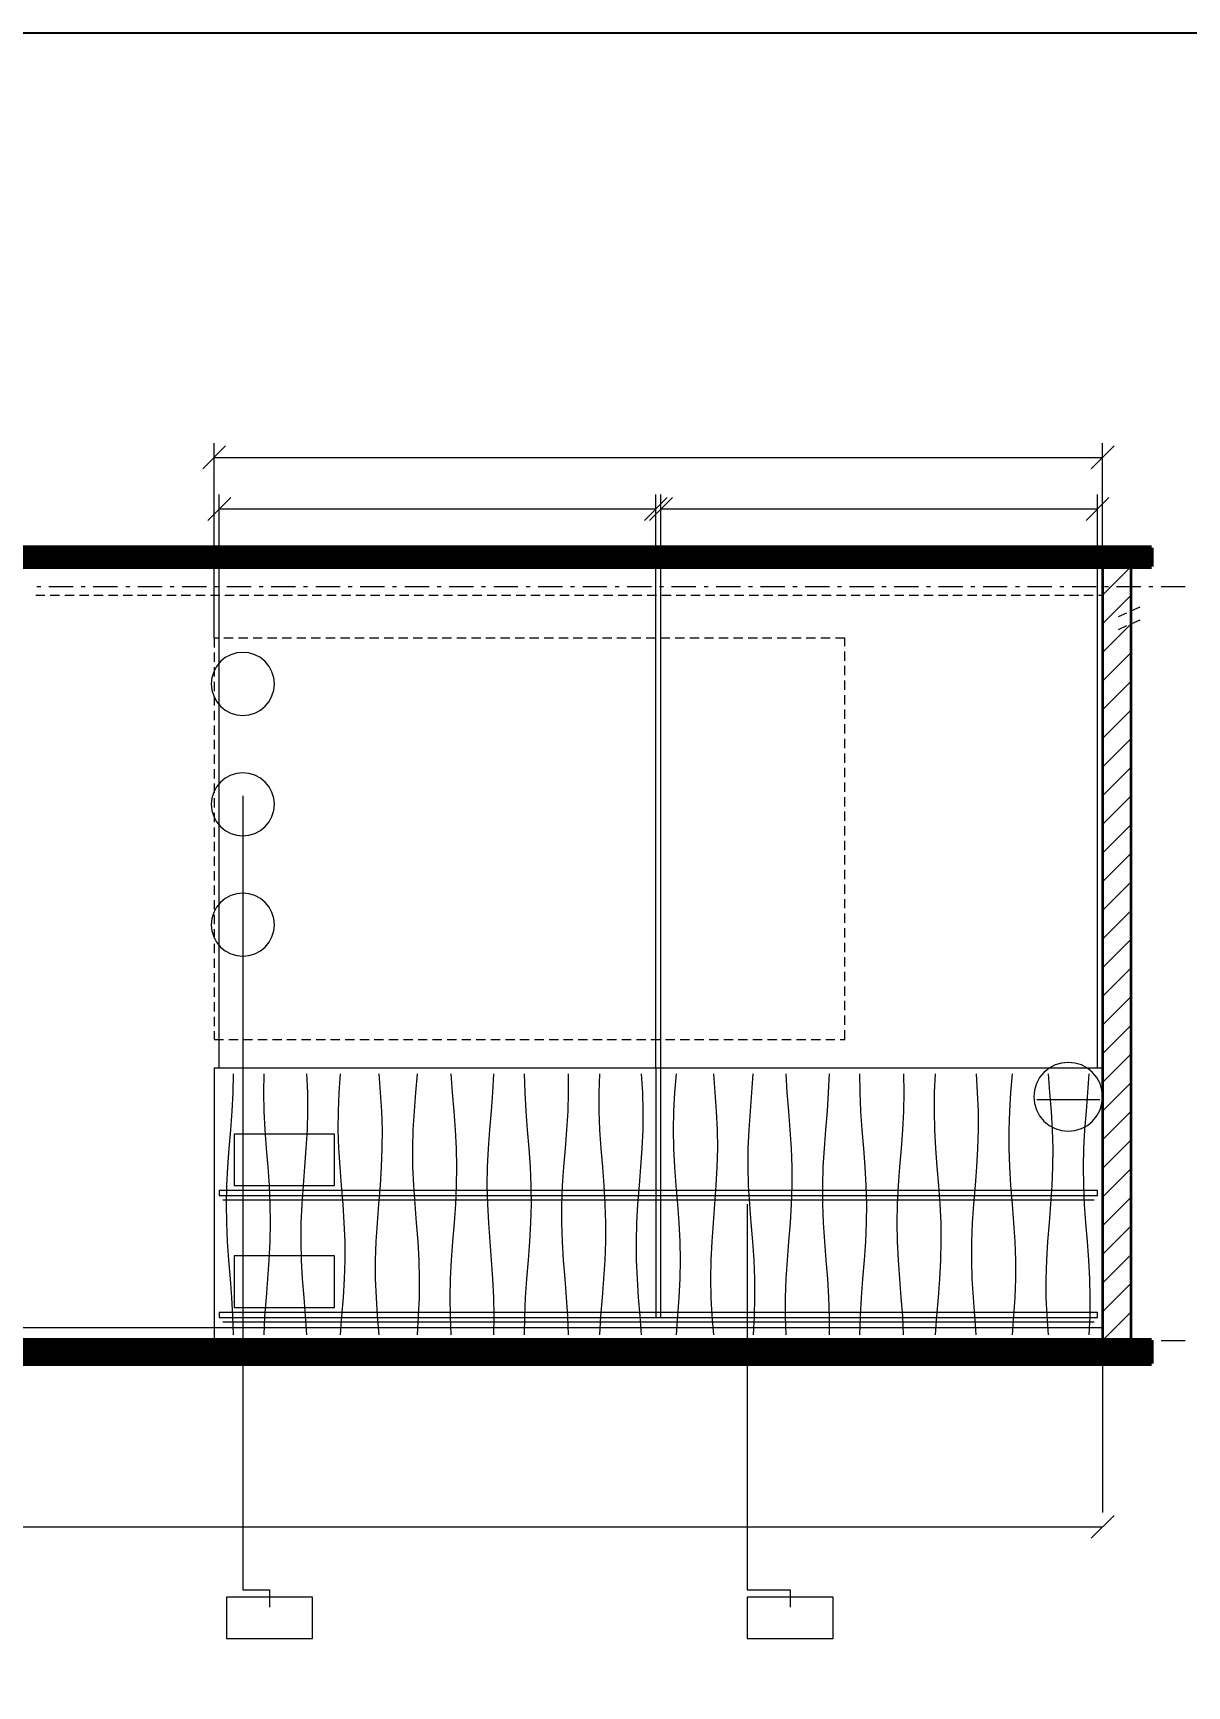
# Model space of a CAD drawing. Header units: millimetres. Extents: x -39780 to 216580, y 220 to 11660.
# Drawn here: x 124418 to 128444, y 5895 to 11660 of the extents above; entities that cross this region are included whole.
import ezdxf

# ---------------------------------------------------------------- set-up
doc = ezdxf.new("R2010")
doc.units = ezdxf.units.MM
for name, color, linetype, lineweight in [('AXIS', 8, 'CONTINUOUS', 9), ('BAND', 7, 'CONTINUOUS', 60), ('DETAIL', 7, 'CONTINUOUS', 18), ('DIM', 7, 'CONTINUOUS', 13), ('FRAME', 7, 'CONTINUOUS', 25), ('HATCH', 8, 'CONTINUOUS', 9), ('LIGHT', 7, 'CONTINUOUS', 18), ('PENDING', 8, 'CONTINUOUS', 13), ('SYMBOL', 7, 'CONTINUOUS', 18), ('TAG', 7, 'CONTINUOUS', 13), ('WALL', 7, 'CONTINUOUS', 35), ('WOOD', 7, 'CONTINUOUS', 18)]:
    doc.layers.add(name, color=color, linetype=linetype, lineweight=lineweight)

msp = doc.modelspace()

# ---------------------------------------------------------------- linework, layer by layer
at = {"layer": 'AXIS'}
for p, q in [((124430.8, 9730), (124444.9, 9730)), ((124473.1, 9730), (124557.8, 9730)), ((124586, 9730), (124600.1, 9730)), ((124628.3, 9730), (124713, 9730)), ((124741.2, 9730), (124755.3, 9730)), ((124783.6, 9730), (124868.2, 9730)), ((124896.4, 9730), (124910.6, 9730)), ((124938.8, 9730), (125023.4, 9730)), ((125051.7, 9730), (125065.8, 9730)), ((125094, 9730), (125178.7, 9730)), ((125206.9, 9730), (125221, 9730)), ((125249.2, 9730), (125333.9, 9730)), ((125362.1, 9730), (125376.2, 9730)), ((125404.4, 9730), (125489.1, 9730)), ((125517.3, 9730), (125531.4, 9730)), ((125559.7, 9730), (125644.3, 9730)), ((125672.6, 9730), (125686.7, 9730)), ((125714.9, 9730), (125799.6, 9730)), ((125827.8, 9730), (125841.9, 9730)), ((125870.1, 9730), (125954.8, 9730)), ((125983, 9730), (125997.1, 9730)), ((126025.3, 9730), (126110, 9730)), ((126138.2, 9730), (126152.3, 9730)), ((126180.6, 9730), (126265.2, 9730)), ((126293.4, 9730), (126307.6, 9730)), ((126335.8, 9730), (126420.4, 9730)), ((126448.7, 9730), (126462.8, 9730)), ((126491, 9730), (126575.7, 9730)), ((126603.9, 9730), (126618, 9730)), ((126646.2, 9730), (126730.9, 9730)), ((126759.1, 9730), (126773.2, 9730)), ((126801.4, 9730), (126886.1, 9730)), ((126914.3, 9730), (126928.4, 9730)), ((126956.7, 9730), (127041.3, 9730)), ((127069.6, 9730), (127083.7, 9730)), ((127111.9, 9730), (127196.6, 9730)), ((127224.8, 9730), (127238.9, 9730)), ((127267.1, 9730), (127351.8, 9730)), ((127380, 9730), (127394.1, 9730)), ((127422.3, 9730), (127507, 9730)), ((127535.2, 9730), (127549.3, 9730)), ((127577.6, 9730), (127662.2, 9730)), ((127690.4, 9730), (127704.6, 9730)), ((127732.8, 9730), (127817.4, 9730)), ((127845.7, 9730), (127859.8, 9730)), ((127888, 9730), (127972.7, 9730)), ((128000.9, 9730), (128015, 9730)), ((128043.2, 9730), (128127.9, 9730)), ((128156.1, 9730), (128170.2, 9730)), ((128198.4, 9730), (128283.1, 9730)), ((128311.3, 9730), (128325.4, 9730)), ((128353.7, 9730), (128438.3, 9730)), ((124430.8, 7100), (124444.9, 7100)), ((124473.1, 7100), (124557.8, 7100)), ((124586, 7100), (124600.1, 7100)), ((124628.3, 7100), (124713, 7100)), ((124741.2, 7100), (124755.3, 7100)), ((124783.6, 7100), (124868.2, 7100)), ((124896.4, 7100), (124910.6, 7100)), ((124938.8, 7100), (125023.4, 7100)), ((125051.7, 7100), (125065.8, 7100)), ((125094, 7100), (125178.7, 7100)), ((125206.9, 7100), (125221, 7100)), ((125249.2, 7100), (125333.9, 7100)), ((125362.1, 7100), (125376.2, 7100)), ((125404.4, 7100), (125489.1, 7100)), ((125517.3, 7100), (125531.4, 7100)), ((125559.7, 7100), (125644.3, 7100)), ((125672.6, 7100), (125686.7, 7100)), ((125714.9, 7100), (125799.6, 7100)), ((125827.8, 7100), (125841.9, 7100)), ((125870.1, 7100), (125954.8, 7100)), ((125983, 7100), (125997.1, 7100)), ((126025.3, 7100), (126110, 7100)), ((126138.2, 7100), (126152.3, 7100)), ((126180.6, 7100), (126265.2, 7100)), ((126293.4, 7100), (126307.6, 7100)), ((126335.8, 7100), (126420.4, 7100)), ((126448.7, 7100), (126462.8, 7100)), ((126491, 7100), (126575.7, 7100)), ((126603.9, 7100), (126618, 7100)), ((126646.2, 7100), (126730.9, 7100)), ((126759.1, 7100), (126773.2, 7100)), ((126801.4, 7100), (126886.1, 7100)), ((126914.3, 7100), (126928.4, 7100)), ((126956.7, 7100), (127041.3, 7100)), ((127069.6, 7100), (127083.7, 7100)), ((127111.9, 7100), (127196.6, 7100)), ((127224.8, 7100), (127238.9, 7100)), ((127267.1, 7100), (127351.8, 7100)), ((127380, 7100), (127394.1, 7100)), ((127422.3, 7100), (127507, 7100)), ((127535.2, 7100), (127549.3, 7100)), ((127577.6, 7100), (127662.2, 7100)), ((127690.4, 7100), (127704.6, 7100)), ((127732.8, 7100), (127817.4, 7100)), ((127845.7, 7100), (127859.8, 7100)), ((127888, 7100), (127972.7, 7100)), ((128000.9, 7100), (128015, 7100)), ((128043.2, 7100), (128127.9, 7100)), ((128156.1, 7100), (128170.2, 7100)), ((128198.4, 7100), (128283.1, 7100)), ((128311.3, 7100), (128325.4, 7100)), ((128353.7, 7100), (128438.3, 7100))]:
    msp.add_line(p, q, dxfattribs=at)
at = {"layer": 'BAND'}
for p, q in [((128320, 9865), (122530, 9865)), ((122530, 9864), (128320, 9864)), ((128320, 9800), (128320, 9865)), ((122530, 9856), (128320, 9856)), ((122530, 9848), (128320, 9848)), ((122530, 9840), (128320, 9840)), ((122530, 9832), (128320, 9832)), ((122530, 9824), (128320, 9824)), ((122530, 9816), (128320, 9816)), ((122530, 9808), (128320, 9808)), ((122530, 9800), (128320, 9800)), ((122530, 9800), (128320, 9800)), ((122530, 7100), (128320, 7100)), ((128320, 7100), (122530, 7100)), ((122530, 7092), (128320, 7092)), ((128320, 7020), (128320, 7100)), ((122530, 7084), (128320, 7084)), ((122530, 7076), (128320, 7076)), ((122530, 7068), (128320, 7068)), ((122530, 7060), (128320, 7060)), ((122530, 7052), (128320, 7052)), ((122530, 7044), (128320, 7044)), ((122530, 7036), (128320, 7036)), ((122530, 7028), (128320, 7028)), ((122530, 7020), (128320, 7020)), ((122530, 7020), (128320, 7020))]:
    msp.add_line(p, q, dxfattribs=at)
at = {"layer": 'DETAIL'}
for p, q in [((125072.2, 9467.8), (125058.5, 9451.1)), ((125088.9, 9481.5), (125072.2, 9467.8)), ((125107.9, 9491.6), (125088.9, 9481.5)), ((125128.5, 9497.9), (125107.9, 9491.6)), ((125150, 9500), (125128.5, 9497.9)), ((125171.5, 9497.9), (125150, 9500)), ((125192.1, 9491.6), (125171.5, 9497.9)), ((125211.1, 9481.5), (125192.1, 9491.6)), ((125227.8, 9467.8), (125211.1, 9481.5)), ((125241.5, 9451.1), (125227.8, 9467.8)), ((125042.1, 9411.5), (125040, 9390)), ((125048.4, 9432.1), (125042.1, 9411.5)), ((125058.5, 9451.1), (125048.4, 9432.1)), ((125251.6, 9432.1), (125241.5, 9451.1)), ((125257.9, 9411.5), (125251.6, 9432.1)), ((125260, 9390), (125257.9, 9411.5)), ((125040, 9390), (125042.1, 9368.5)), ((125042.1, 9368.5), (125048.4, 9347.9)), ((125048.4, 9347.9), (125058.5, 9328.9)), ((125241.5, 9328.9), (125251.6, 9347.9)), ((125251.6, 9347.9), (125257.9, 9368.5)), ((125257.9, 9368.5), (125260, 9390)), ((125058.5, 9328.9), (125072.2, 9312.2)), ((125072.2, 9312.2), (125088.9, 9298.5)), ((125088.9, 9298.5), (125107.9, 9288.4)), ((125107.9, 9288.4), (125128.5, 9282.1)), ((125128.5, 9282.1), (125150, 9280)), ((125150, 9280), (125171.5, 9282.1)), ((125171.5, 9282.1), (125192.1, 9288.4)), ((125192.1, 9288.4), (125211.1, 9298.5)), ((125211.1, 9298.5), (125227.8, 9312.2)), ((125227.8, 9312.2), (125241.5, 9328.9)), ((125088.9, 9061.5), (125072.2, 9047.8)), ((125107.9, 9071.6), (125088.9, 9061.5)), ((125128.5, 9077.9), (125107.9, 9071.6)), ((125150, 9080), (125128.5, 9077.9)), ((125171.5, 9077.9), (125150, 9080)), ((125192.1, 9071.6), (125171.5, 9077.9)), ((125211.1, 9061.5), (125192.1, 9071.6)), ((125227.8, 9047.8), (125211.1, 9061.5)), ((125048.4, 9012.1), (125042.1, 8991.5)), ((125058.5, 9031.1), (125048.4, 9012.1)), ((125072.2, 9047.8), (125058.5, 9031.1)), ((125241.5, 9031.1), (125227.8, 9047.8)), ((125251.6, 9012.1), (125241.5, 9031.1)), ((125257.9, 8991.5), (125251.6, 9012.1)), ((125042.1, 8991.5), (125040, 8970)), ((125040, 8970), (125042.1, 8948.5)), ((125042.1, 8948.5), (125048.4, 8927.9)), ((125251.6, 8927.9), (125257.9, 8948.5)), ((125260, 8970), (125257.9, 8991.5)), ((125257.9, 8948.5), (125260, 8970)), ((125048.4, 8927.9), (125058.5, 8908.9)), ((125058.5, 8908.9), (125072.2, 8892.2)), ((125072.2, 8892.2), (125088.9, 8878.5)), ((125088.9, 8878.5), (125107.9, 8868.4)), ((125192.1, 8868.4), (125211.1, 8878.5)), ((125211.1, 8878.5), (125227.8, 8892.2)), ((125227.8, 8892.2), (125241.5, 8908.9)), ((125241.5, 8908.9), (125251.6, 8927.9)), ((125107.9, 8868.4), (125128.5, 8862.1)), ((125128.5, 8862.1), (125150, 8860)), ((125150, 8860), (125171.5, 8862.1)), ((125171.5, 8862.1), (125192.1, 8868.4)), ((125107.9, 8651.6), (125088.9, 8641.5)), ((125128.5, 8657.9), (125107.9, 8651.6)), ((125150, 8660), (125128.5, 8657.9)), ((125171.5, 8657.9), (125150, 8660)), ((125192.1, 8651.6), (125171.5, 8657.9)), ((125211.1, 8641.5), (125192.1, 8651.6)), ((125048.4, 8592.1), (125042.1, 8571.5)), ((125058.5, 8611.1), (125048.4, 8592.1)), ((125072.2, 8627.8), (125058.5, 8611.1)), ((125088.9, 8641.5), (125072.2, 8627.8)), ((125227.8, 8627.8), (125211.1, 8641.5)), ((125241.5, 8611.1), (125227.8, 8627.8)), ((125251.6, 8592.1), (125241.5, 8611.1)), ((125257.9, 8571.5), (125251.6, 8592.1)), ((125042.1, 8571.5), (125040, 8550)), ((125040, 8550), (125042.1, 8528.5)), ((125260, 8550), (125257.9, 8571.5)), ((125257.9, 8528.5), (125260, 8550)), ((125042.1, 8528.5), (125048.4, 8507.9)), ((125048.4, 8507.9), (125058.5, 8488.9)), ((125058.5, 8488.9), (125072.2, 8472.2)), ((125227.8, 8472.2), (125241.5, 8488.9)), ((125241.5, 8488.9), (125251.6, 8507.9)), ((125251.6, 8507.9), (125257.9, 8528.5)), ((125072.2, 8472.2), (125088.9, 8458.5)), ((125088.9, 8458.5), (125107.9, 8448.4)), ((125107.9, 8448.4), (125128.5, 8442.1)), ((125128.5, 8442.1), (125150, 8440)), ((125150, 8440), (125171.5, 8442.1)), ((125171.5, 8442.1), (125192.1, 8448.4)), ((125192.1, 8448.4), (125211.1, 8458.5)), ((125211.1, 8458.5), (125227.8, 8472.2)), ((126609, 8050), (126591, 8050)), ((126591, 8050), (126591, 7180)), ((126609, 7180), (126609, 8050)), ((125470, 7820), (125120, 7820)), ((125120, 7820), (125120, 7640)), ((125470, 7640), (125470, 7820)), ((125120, 7640), (125470, 7640)), ((125470, 7395), (125120, 7395)), ((125120, 7395), (125120, 7215)), ((125470, 7215), (125470, 7395)), ((125120, 7215), (125470, 7215)), ((126591, 7180), (126609, 7180)), ((122700, 7145), (128150, 7145))]:
    msp.add_line(p, q, dxfattribs=at)
at = {"layer": 'DIM'}
for p, q in [((125010, 10140), (125090, 10220)), ((125050, 9550), (125050, 10230)), ((128110, 10140), (128190, 10220)), ((128150, 9550), (128150, 10230)), ((125050, 10180), (128150, 10180)), ((125028, 9960), (125108, 10040)), ((125068, 8050), (125068, 10050)), ((126551, 9960), (126631, 10040)), ((126569, 9960), (126649, 10040)), ((126591, 8050), (126591, 10050)), ((126609, 8050), (126609, 10050)), ((128092, 9960), (128172, 10040)), ((128132, 8050), (128132, 10050)), ((125068, 10000), (126591, 10000)), ((126609, 10000), (128132, 10000)), ((128150, 7100), (128150, 6500)), ((128110, 6410), (128190, 6490)), ((122700, 6450), (128150, 6450))]:
    msp.add_line(p, q, dxfattribs=at)
at = {"layer": 'FRAME'}
msp.add_line((136580, 11660), (120220, 11660), dxfattribs=at)
at = {"layer": 'HATCH'}
for p, q in [((128150, 9700), (128250, 9800)), ((128150, 9600), (128250, 9700)), ((128150, 9500), (128250, 9600)), ((128150, 9400), (128250, 9500)), ((128150, 9300), (128250, 9400)), ((128150, 9200), (128250, 9300)), ((128150, 9100), (128250, 9200)), ((128150, 9000), (128250, 9100)), ((128150, 8900), (128250, 9000)), ((128150, 8800), (128250, 8900)), ((128150, 8700), (128250, 8800)), ((128150, 8600), (128250, 8700)), ((128150, 8500), (128250, 8600)), ((128150, 8400), (128250, 8500)), ((128150, 8300), (128250, 8400)), ((128150, 8200), (128250, 8300)), ((128150, 8100), (128250, 8200)), ((128150, 8000), (128250, 8100)), ((125116, 7965), (125117, 8030)), ((125223, 7965), (125224, 8030)), ((125376.3, 7965), (125373.4, 8030)), ((125485.9, 7965), (125490.2, 8030)), ((125630.6, 7965), (125625.4, 8030)), ((125753.6, 7965), (125758.9, 8030)), ((125881.9, 7965), (125877.2, 8030)), ((126022.1, 7965), (126025.6, 8030)), ((126134.9, 7965), (126133.1, 8030)), ((126286.8, 7965), (126286.6, 8030)), ((126393.2, 7965), (126395.3, 8030)), ((126545.2, 7965), (126541.5, 8030)), ((126657.7, 7965), (126662.6, 8030)), ((126798.3, 7965), (126793, 8030)), ((126926.1, 7965), (126931.2, 8030)), ((127049.6, 7965), (127045.5, 8030)), ((127193.9, 7965), (127196.5, 8030)), ((127303.8, 7965), (127303, 8030)), ((127457, 7965), (127455.8, 8030)), ((127563.9, 7965), (127566.9, 8030)), ((127713.8, 7965), (127709.3, 8030)), ((127829.8, 7965), (127835, 8030)), ((127965.9, 7965), (127960.6, 8030)), ((128098.5, 7965), (128103.1, 8030)), ((125112.9, 7900), (125116, 7965)), ((125224.3, 7900), (125223, 7965)), ((125376.9, 7900), (125376.3, 7965)), ((125483.4, 7900), (125485.9, 7965)), ((125634.6, 7900), (125630.6, 7965)), ((125748.6, 7900), (125753.6, 7965)), ((125887.3, 7900), (125881.9, 7965)), ((126017.2, 7900), (126022.1, 7965)), ((126138.7, 7900), (126134.9, 7965)), ((126284.6, 7900), (126286.8, 7965)), ((126393.4, 7900), (126393.2, 7965)), ((126546.9, 7900), (126545.2, 7965)), ((126654.3, 7900), (126657.7, 7965)), ((126803, 7900), (126798.3, 7965)), ((126920.8, 7900), (126926.1, 7965)), ((127054.8, 7900), (127049.6, 7965)), ((127189.5, 7900), (127193.9, 7965)), ((127306.7, 7900), (127303.8, 7965)), ((127455.9, 7900), (127457, 7965)), ((127563, 7900), (127563.9, 7965)), ((127716.4, 7900), (127713.8, 7965)), ((127825.6, 7900), (127829.8, 7965)), ((127971, 7900), (127965.9, 7965)), ((128093.2, 7900), (128098.5, 7965)), ((128150, 7900), (128250, 8000)), ((125108.2, 7835), (125112.9, 7900)), ((125227.8, 7835), (125224.3, 7900)), ((125375.2, 7835), (125376.9, 7900)), ((125483.2, 7835), (125483.4, 7900)), ((125636.8, 7835), (125634.6, 7900)), ((125744.8, 7835), (125748.6, 7900)), ((125892.1, 7835), (125887.3, 7900)), ((126011.8, 7835), (126017.2, 7900)), ((126143.7, 7835), (126138.7, 7900)), ((126280.5, 7835), (126284.6, 7900)), ((126396, 7835), (126393.4, 7900)), ((126546.3, 7835), (126546.9, 7900)), ((126653, 7835), (126654.3, 7900)), ((126806.1, 7835), (126803, 7900)), ((126916.4, 7835), (126920.8, 7900)), ((127060, 7835), (127054.8, 7900)), ((127184.3, 7835), (127189.5, 7900)), ((127311.3, 7835), (127306.7, 7900)), ((127452.6, 7835), (127455.9, 7900)), ((127564.6, 7835), (127563, 7900)), ((127716.9, 7835), (127716.4, 7900)), ((127823.3, 7835), (127825.6, 7900)), ((127974.9, 7835), (127971, 7900)), ((128088.2, 7835), (128093.2, 7900)), ((128150, 7800), (128250, 7900)), ((125102.9, 7770), (125108.2, 7835)), ((125232.7, 7770), (125227.8, 7835)), ((125371.5, 7770), (125375.2, 7835)), ((125485.3, 7770), (125483.2, 7835)), ((125636.6, 7770), (125636.8, 7835)), ((125743.1, 7770), (125744.8, 7835)), ((125895.6, 7770), (125892.1, 7835)), ((126007.1, 7770), (126011.8, 7835)), ((126149, 7770), (126143.7, 7835)), ((126275.4, 7770), (126280.5, 7835)), ((126400.3, 7770), (126396, 7835)), ((126543.4, 7770), (126546.3, 7835)), ((126654.1, 7770), (126653, 7835)), ((126807, 7770), (126806.1, 7835)), ((126913.6, 7770), (126916.4, 7835)), ((127064.3, 7770), (127060, 7835)), ((127179.2, 7770), (127184.3, 7835)), ((127316.6, 7770), (127311.3, 7835)), ((127447.8, 7770), (127452.6, 7835)), ((127568.2, 7770), (127564.6, 7835)), ((127715, 7770), (127716.9, 7835)), ((127823.3, 7770), (127823.3, 7835)), ((127976.9, 7770), (127974.9, 7835)), ((128084.6, 7770), (128088.2, 7835)), ((128150, 7700), (128250, 7800)), ((125098, 7705), (125102.9, 7770)), ((125238, 7705), (125232.7, 7770)), ((125366.4, 7705), (125371.5, 7770)), ((125489.3, 7705), (125485.3, 7770)), ((125634.1, 7705), (125636.6, 7770)), ((125743.7, 7705), (125743.1, 7770)), ((125897, 7705), (125895.6, 7770)), ((126004, 7705), (126007.1, 7770)), ((126153.5, 7705), (126149, 7770)), ((126270.1, 7705), (126275.4, 7770)), ((126405.6, 7705), (126400.3, 7770)), ((126538.8, 7705), (126543.4, 7770)), ((126657.3, 7705), (126654.1, 7770)), ((126805.5, 7705), (126807, 7770)), ((126913.1, 7705), (126913.6, 7770)), ((127066.6, 7705), (127064.3, 7770)), ((127175.2, 7705), (127179.2, 7770)), ((127321.6, 7705), (127316.6, 7770)), ((127442.5, 7705), (127447.8, 7770)), ((127573.1, 7705), (127568.2, 7770)), ((127711.1, 7705), (127715, 7770)), ((127825.6, 7705), (127823.3, 7770)), ((127976.5, 7705), (127976.9, 7770)), ((128083, 7705), (128084.6, 7770)), ((125094.5, 7640), (125098, 7705)), ((125242.7, 7640), (125238, 7705)), ((125361.1, 7640), (125366.4, 7705)), ((125494.5, 7640), (125489.3, 7705)), ((125629.8, 7640), (125634.1, 7705)), ((125746.5, 7640), (125743.7, 7705)), ((125896, 7640), (125897, 7705)), ((126003, 7640), (126004, 7705)), ((126156.3, 7640), (126153.5, 7705)), ((126265.9, 7640), (126270.1, 7705)), ((126410.7, 7640), (126405.6, 7705)), ((126533.5, 7640), (126538.8, 7705)), ((126662, 7640), (126657.3, 7705)), ((126802, 7640), (126805.5, 7705)), ((126914.9, 7640), (126913.1, 7705)), ((127066.7, 7640), (127066.6, 7705)), ((127173.2, 7640), (127175.2, 7705)), ((127325.3, 7640), (127321.6, 7705)), ((127437.6, 7640), (127442.5, 7705)), ((127578.4, 7640), (127573.1, 7705)), ((127706, 7640), (127711.1, 7705)), ((127829.7, 7640), (127825.6, 7705)), ((127973.8, 7640), (127976.5, 7705)), ((128083.8, 7640), (128083, 7705)), ((128150, 7600), (128250, 7700)), ((125093, 7575), (125094.5, 7640)), ((125245.9, 7575), (125242.7, 7640)), ((125356.6, 7575), (125361.1, 7640)), ((125499.7, 7575), (125494.5, 7640)), ((125624.6, 7575), (125629.8, 7640)), ((125751, 7575), (125746.5, 7640)), ((125892.8, 7575), (125896, 7640)), ((126004.4, 7575), (126003, 7640)), ((126156.9, 7575), (126156.3, 7640)), ((126263.4, 7575), (126265.9, 7640)), ((126414.7, 7575), (126410.7, 7640)), ((126528.5, 7575), (126533.5, 7640)), ((126667.4, 7575), (126662, 7640)), ((126797.1, 7575), (126802, 7640)), ((126918.8, 7575), (126914.9, 7640)), ((127064.5, 7575), (127066.7, 7640)), ((127173.5, 7575), (127173.2, 7640)), ((127327, 7575), (127325.3, 7640)), ((127434.3, 7575), (127437.6, 7640)), ((127583.1, 7575), (127578.4, 7640)), ((127700.7, 7575), (127706, 7640)), ((127834.9, 7575), (127829.7, 7640)), ((127969.4, 7575), (127973.8, 7640)), ((128086.8, 7575), (128083.8, 7640)), ((125093.9, 7510), (125093, 7575)), ((125247, 7510), (125245.9, 7575)), ((125353.7, 7510), (125356.6, 7575)), ((125504, 7510), (125499.7, 7575)), ((125619.4, 7510), (125624.6, 7575)), ((125756.3, 7510), (125751, 7575)), ((125888.1, 7510), (125892.8, 7575)), ((126007.9, 7510), (126004.4, 7575)), ((126155.1, 7510), (126156.9, 7575)), ((126263.2, 7510), (126263.4, 7575)), ((126416.8, 7510), (126414.7, 7575)), ((126524.8, 7510), (126528.5, 7575)), ((126672.2, 7510), (126667.4, 7575)), ((126791.7, 7510), (126797.1, 7575)), ((126923.8, 7510), (126918.8, 7575)), ((127060.4, 7510), (127064.5, 7575)), ((127176.1, 7510), (127173.5, 7575)), ((127326.2, 7510), (127327, 7575)), ((127433, 7510), (127434.3, 7575)), ((127586.1, 7510), (127583.1, 7575)), ((127696.3, 7510), (127700.7, 7575)), ((127840.1, 7510), (127834.9, 7575)), ((127964.2, 7510), (127969.4, 7575)), ((128091.4, 7510), (128086.8, 7575)), ((128150, 7500), (128250, 7600)), ((125097, 7445), (125093.9, 7510)), ((125245.7, 7445), (125247, 7510)), ((125353.1, 7445), (125353.7, 7510)), ((125506.6, 7445), (125504, 7510)), ((125615.4, 7445), (125619.4, 7510)), ((125761.4, 7445), (125756.3, 7510)), ((125882.8, 7445), (125888.1, 7510)), ((126012.8, 7445), (126007.9, 7510)), ((126151.4, 7445), (126155.1, 7510)), ((126265.4, 7445), (126263.2, 7510)), ((126416.6, 7445), (126416.8, 7510)), ((126523.1, 7445), (126524.8, 7510)), ((126675.7, 7445), (126672.2, 7510)), ((126787.1, 7445), (126791.7, 7510)), ((126929.1, 7445), (126923.8, 7510)), ((127055.2, 7445), (127060.4, 7510)), ((127180.4, 7445), (127176.1, 7510)), ((127323.3, 7445), (127326.2, 7510)), ((127434.1, 7445), (127433, 7510)), ((127587, 7445), (127586.1, 7510)), ((127693.6, 7445), (127696.3, 7510)), ((127844.3, 7445), (127840.1, 7510)), ((127959.1, 7445), (127964.2, 7510)), ((128096.8, 7445), (128091.4, 7510)), ((128150, 7400), (128250, 7500)), ((125101.7, 7380), (125097, 7445)), ((125242.2, 7380), (125245.7, 7445)), ((125354.8, 7380), (125353.1, 7445)), ((125506.8, 7380), (125506.6, 7445)), ((125613.2, 7380), (125615.4, 7445)), ((125765.1, 7380), (125761.4, 7445)), ((125877.9, 7380), (125882.8, 7445)), ((126018.1, 7380), (126012.8, 7445)), ((126146.3, 7380), (126151.4, 7445)), ((126269.4, 7380), (126265.4, 7445)), ((126414, 7380), (126416.6, 7445)), ((126523.7, 7380), (126523.1, 7445)), ((126677, 7380), (126675.7, 7445)), ((126783.9, 7380), (126787.1, 7445)), ((126933.6, 7380), (126929.1, 7445)), ((127050, 7380), (127055.2, 7445)), ((127185.7, 7380), (127180.4, 7445)), ((127318.7, 7380), (127323.3, 7445)), ((127437.4, 7380), (127434.1, 7445)), ((127585.5, 7380), (127587, 7445)), ((127693.1, 7380), (127693.6, 7445)), ((127846.7, 7380), (127844.3, 7445)), ((127955.1, 7380), (127959.1, 7445)), ((128101.7, 7380), (128096.8, 7445)), ((125107.1, 7315), (125101.7, 7380)), ((125237.4, 7315), (125242.2, 7380)), ((125358.5, 7315), (125354.8, 7380)), ((125504.7, 7315), (125506.8, 7380)), ((125613.4, 7315), (125613.2, 7380)), ((125766.9, 7315), (125765.1, 7380)), ((125874.4, 7315), (125877.9, 7380)), ((126022.8, 7315), (126018.1, 7380)), ((126141, 7315), (126146.3, 7380)), ((126274.6, 7315), (126269.4, 7380)), ((126409.7, 7315), (126414, 7380)), ((126526.6, 7315), (126523.7, 7380)), ((126675.9, 7315), (126677, 7380)), ((126783, 7315), (126783.9, 7380)), ((126936.4, 7315), (126933.6, 7380)), ((127045.8, 7315), (127050, 7380)), ((127190.8, 7315), (127185.7, 7380)), ((127313.4, 7315), (127318.7, 7380)), ((127442.2, 7315), (127437.4, 7380)), ((127581.9, 7315), (127585.5, 7380)), ((127695, 7315), (127693.1, 7380)), ((127846.7, 7315), (127846.7, 7380)), ((127953.1, 7315), (127955.1, 7380)), ((128105.4, 7315), (128101.7, 7380)), ((128150, 7300), (128250, 7400)), ((125112, 7250), (125107.1, 7315)), ((125232, 7250), (125237.4, 7315)), ((125363.5, 7250), (125358.5, 7315)), ((125500.7, 7250), (125504.7, 7315)), ((125615.9, 7250), (125613.4, 7315)), ((125766.3, 7250), (125766.9, 7315)), ((125873, 7250), (125874.4, 7315)), ((126026, 7250), (126022.8, 7315)), ((126136.5, 7250), (126141, 7315)), ((126279.8, 7250), (126274.6, 7315)), ((126404.5, 7250), (126409.7, 7315)), ((126531.1, 7250), (126526.6, 7315)), ((126672.7, 7250), (126675.9, 7315)), ((126784.5, 7250), (126783, 7315)), ((126936.9, 7250), (126936.4, 7315)), ((127043.4, 7250), (127045.8, 7315)), ((127194.8, 7250), (127190.8, 7315)), ((127308.4, 7250), (127313.4, 7315)), ((127447.5, 7250), (127442.2, 7315)), ((127576.9, 7250), (127581.9, 7315)), ((127698.9, 7250), (127695, 7315)), ((127844.4, 7250), (127846.7, 7315)), ((127953.5, 7250), (127953.1, 7315)), ((128107, 7250), (128105.4, 7315)), ((128150, 7200), (128250, 7300)), ((125115.5, 7185), (125112, 7250)), ((125227.3, 7185), (125232, 7250)), ((125368.8, 7185), (125363.5, 7250)), ((125495.6, 7185), (125500.7, 7250)), ((125620.1, 7185), (125615.9, 7250)), ((125763.5, 7185), (125766.3, 7250)), ((125874, 7185), (125873, 7250)), ((126027, 7185), (126026, 7250)), ((126133.7, 7185), (126136.5, 7250)), ((126284.1, 7185), (126279.8, 7250)), ((126399.3, 7185), (126404.5, 7250)), ((126536.4, 7185), (126531.1, 7250)), ((126668, 7185), (126672.7, 7250)), ((126788, 7185), (126784.5, 7250)), ((126935.1, 7185), (126936.9, 7250)), ((127043.2, 7185), (127043.4, 7250)), ((127196.8, 7185), (127194.8, 7250)), ((127304.7, 7185), (127308.4, 7250)), ((127452.3, 7185), (127447.5, 7250)), ((127571.6, 7185), (127576.9, 7250)), ((127704, 7185), (127698.9, 7250)), ((127840.3, 7185), (127844.4, 7250)), ((127956.1, 7185), (127953.5, 7250)), ((128106.2, 7185), (128107, 7250)), ((125117, 7120), (125115.5, 7185)), ((125224.1, 7120), (125227.3, 7185)), ((125373.4, 7120), (125368.8, 7185)), ((125490.3, 7120), (125495.6, 7185)), ((125625.4, 7120), (125620.1, 7185)), ((125759, 7120), (125763.5, 7185)), ((125877.1, 7120), (125874, 7185)), ((126025.6, 7120), (126027, 7185)), ((126133.1, 7120), (126133.7, 7185)), ((126286.6, 7120), (126284.1, 7185)), ((126395.3, 7120), (126399.3, 7185)), ((126541.5, 7120), (126536.4, 7185)), ((126662.7, 7120), (126668, 7185)), ((126792.9, 7120), (126788, 7185)), ((126931.3, 7120), (126935.1, 7185)), ((127045.5, 7120), (127043.2, 7185)), ((127196.5, 7120), (127196.8, 7185)), ((127303.1, 7120), (127304.7, 7185)), ((127455.7, 7120), (127452.3, 7185)), ((127567, 7120), (127571.6, 7185)), ((127709.2, 7120), (127704, 7185)), ((127835.1, 7120), (127840.3, 7185)), ((127960.5, 7120), (127956.1, 7185)), ((128103.2, 7120), (128106.2, 7185)), ((128150, 7100), (128250, 7200))]:
    msp.add_line(p, q, dxfattribs=at)
at = {"layer": 'LIGHT'}
for p, q in [((125080, 7590), (128120, 7590)), ((125080, 7165), (128120, 7165))]:
    msp.add_line(p, q, dxfattribs=at)
at = {"layer": 'PENDING'}
for p, q in [((124427.2, 9700), (124459.7, 9700)), ((124478, 9700), (124510.5, 9700)), ((124528.8, 9700), (124561.3, 9700)), ((124579.6, 9700), (124612.1, 9700)), ((124630.4, 9700), (124662.9, 9700)), ((124681.2, 9700), (124713.7, 9700)), ((124732, 9700), (124764.5, 9700)), ((124782.8, 9700), (124815.3, 9700)), ((124833.6, 9700), (124866.1, 9700)), ((124884.4, 9700), (124916.9, 9700)), ((124935.2, 9700), (124967.7, 9700)), ((124986, 9700), (125018.5, 9700)), ((125036.8, 9700), (125069.3, 9700)), ((125087.6, 9700), (125120.1, 9700)), ((125138.4, 9700), (125170.9, 9700)), ((125189.2, 9700), (125221.7, 9700)), ((125240, 9700), (125272.5, 9700)), ((125290.8, 9700), (125323.3, 9700)), ((125341.6, 9700), (125374.1, 9700)), ((125392.4, 9700), (125424.9, 9700)), ((125443.2, 9700), (125475.7, 9700)), ((125494, 9700), (125526.5, 9700)), ((125544.8, 9700), (125577.3, 9700)), ((125595.6, 9700), (125628.1, 9700)), ((125646.4, 9700), (125678.9, 9700)), ((125697.2, 9700), (125729.7, 9700)), ((125748, 9700), (125780.5, 9700)), ((125798.8, 9700), (125831.3, 9700)), ((125849.6, 9700), (125882.1, 9700)), ((125900.4, 9700), (125932.9, 9700)), ((125951.2, 9700), (125983.7, 9700)), ((126002, 9700), (126034.5, 9700)), ((126052.8, 9700), (126085.3, 9700)), ((126103.6, 9700), (126136.1, 9700)), ((126154.4, 9700), (126186.9, 9700)), ((126205.2, 9700), (126237.7, 9700)), ((126256, 9700), (126288.5, 9700)), ((126306.8, 9700), (126339.3, 9700)), ((126357.6, 9700), (126390.1, 9700)), ((126408.4, 9700), (126440.9, 9700)), ((126459.2, 9700), (126491.7, 9700)), ((126510, 9700), (126542.5, 9700)), ((126560.8, 9700), (126593.3, 9700)), ((126611.6, 9700), (126644.1, 9700)), ((126662.4, 9700), (126694.9, 9700)), ((126713.2, 9700), (126745.7, 9700)), ((126764, 9700), (126796.5, 9700)), ((126814.8, 9700), (126847.3, 9700)), ((126865.6, 9700), (126898.1, 9700)), ((126916.4, 9700), (126948.9, 9700)), ((126967.2, 9700), (126999.7, 9700)), ((127018, 9700), (127050.5, 9700)), ((127068.8, 9700), (127101.3, 9700)), ((127119.6, 9700), (127152.1, 9700)), ((127170.4, 9700), (127202.9, 9700)), ((127221.2, 9700), (127253.7, 9700)), ((127272, 9700), (127304.5, 9700)), ((127322.8, 9700), (127355.3, 9700)), ((127373.6, 9700), (127406.1, 9700)), ((127424.4, 9700), (127456.9, 9700)), ((127475.2, 9700), (127507.7, 9700)), ((127526, 9700), (127558.5, 9700)), ((127576.8, 9700), (127609.3, 9700)), ((127627.6, 9700), (127660.1, 9700)), ((127678.4, 9700), (127710.9, 9700)), ((127729.2, 9700), (127761.7, 9700)), ((127780, 9700), (127812.5, 9700)), ((127830.8, 9700), (127863.3, 9700)), ((127881.6, 9700), (127914.1, 9700)), ((127932.4, 9700), (127964.9, 9700)), ((127983.2, 9700), (128015.7, 9700)), ((128034, 9700), (128066.5, 9700)), ((128084.8, 9700), (128117.3, 9700)), ((128135.6, 9700), (128150, 9700)), ((128205, 9625), (128234.7, 9638.2)), ((128251.4, 9645.6), (128281.1, 9658.8)), ((128205, 9580), (128234.7, 9593.2)), ((128251.4, 9600.6), (128281.1, 9613.8)), ((125065.6, 9550), (125050, 9550)), ((125050, 9550), (125050, 9517.5)), ((125116.4, 9550), (125083.9, 9550)), ((125167.2, 9550), (125134.7, 9550)), ((125218, 9550), (125185.5, 9550)), ((125268.8, 9550), (125236.3, 9550)), ((125319.6, 9550), (125287.1, 9550)), ((125370.4, 9550), (125337.9, 9550)), ((125421.2, 9550), (125388.7, 9550)), ((125472, 9550), (125439.5, 9550)), ((125522.8, 9550), (125490.3, 9550)), ((125573.6, 9550), (125541.1, 9550)), ((125624.4, 9550), (125591.9, 9550)), ((125675.2, 9550), (125642.7, 9550)), ((125726, 9550), (125693.5, 9550)), ((125776.8, 9550), (125744.3, 9550)), ((125827.6, 9550), (125795.1, 9550)), ((125878.4, 9550), (125845.9, 9550)), ((125929.2, 9550), (125896.7, 9550)), ((125980, 9550), (125947.5, 9550)), ((126030.8, 9550), (125998.3, 9550)), ((126081.6, 9550), (126049.1, 9550)), ((126132.4, 9550), (126099.9, 9550)), ((126183.2, 9550), (126150.7, 9550)), ((126234, 9550), (126201.5, 9550)), ((126284.8, 9550), (126252.3, 9550)), ((126335.6, 9550), (126303.1, 9550)), ((126386.4, 9550), (126353.9, 9550)), ((126437.2, 9550), (126404.7, 9550)), ((126488, 9550), (126455.5, 9550)), ((126538.8, 9550), (126506.3, 9550)), ((126589.6, 9550), (126557.1, 9550)), ((126640.4, 9550), (126607.9, 9550)), ((126691.2, 9550), (126658.7, 9550)), ((126742, 9550), (126709.5, 9550)), ((126792.8, 9550), (126760.3, 9550)), ((126843.6, 9550), (126811.1, 9550)), ((126894.4, 9550), (126861.9, 9550)), ((126945.2, 9550), (126912.7, 9550)), ((126996, 9550), (126963.5, 9550)), ((127046.8, 9550), (127014.3, 9550)), ((127097.6, 9550), (127065.1, 9550)), ((127148.4, 9550), (127115.9, 9550)), ((127199.2, 9550), (127166.7, 9550)), ((127250, 9550), (127217.5, 9550)), ((127250, 9521.6), (127250, 9550)), ((125050, 9499.2), (125050, 9466.7)), ((127250, 9470.8), (127250, 9503.3)), ((125050, 9448.4), (125050, 9415.9)), ((125050, 9397.6), (125050, 9365.1)), ((127250, 9420), (127250, 9452.5)), ((127250, 9369.2), (127250, 9401.7)), ((125050, 9346.8), (125050, 9314.3)), ((127250, 9318.4), (127250, 9350.9)), ((125050, 9296), (125050, 9263.5)), ((127250, 9267.6), (127250, 9300.1)), ((125050, 9245.2), (125050, 9212.7)), ((127250, 9216.8), (127250, 9249.3)), ((125050, 9194.4), (125050, 9161.9)), ((127250, 9166), (127250, 9198.5)), ((125050, 9143.6), (125050, 9111.1)), ((127250, 9115.2), (127250, 9147.7)), ((125050, 9092.8), (125050, 9060.3)), ((127250, 9064.4), (127250, 9096.9)), ((125050, 9042), (125050, 9009.5)), ((127250, 9013.6), (127250, 9046.1)), ((127250, 8962.8), (127250, 8995.3)), ((125050, 8991.2), (125050, 8958.7)), ((125050, 8940.4), (125050, 8907.9)), ((127250, 8912), (127250, 8944.5)), ((125050, 8889.6), (125050, 8857.1)), ((127250, 8861.2), (127250, 8893.7)), ((125050, 8838.8), (125050, 8806.3)), ((127250, 8810.4), (127250, 8842.9)), ((125050, 8788), (125050, 8755.5)), ((127250, 8759.6), (127250, 8792.1)), ((125050, 8737.2), (125050, 8704.7)), ((127250, 8708.8), (127250, 8741.3)), ((125050, 8686.4), (125050, 8653.9)), ((127250, 8658), (127250, 8690.5)), ((125050, 8635.6), (125050, 8603.1)), ((127250, 8607.2), (127250, 8639.7)), ((125050, 8584.8), (125050, 8552.3)), ((125050, 8534), (125050, 8501.5)), ((127250, 8556.4), (127250, 8588.9)), ((127250, 8505.6), (127250, 8538.1)), ((125050, 8483.2), (125050, 8450.7)), ((127250, 8454.8), (127250, 8487.3)), ((125050, 8432.4), (125050, 8399.9)), ((127250, 8404), (127250, 8436.5)), ((125050, 8381.6), (125050, 8349.1)), ((127250, 8353.2), (127250, 8385.7)), ((125050, 8330.8), (125050, 8298.3)), ((127250, 8302.4), (127250, 8334.9)), ((125050, 8280), (125050, 8247.5)), ((127250, 8251.6), (127250, 8284.1)), ((125050, 8229.2), (125050, 8196.7)), ((127250, 8200.8), (127250, 8233.3)), ((125050, 8178.4), (125050, 8150)), ((125050, 8150), (125082.5, 8150)), ((125100.8, 8150), (125133.3, 8150)), ((125151.6, 8150), (125184.1, 8150)), ((125202.4, 8150), (125234.9, 8150)), ((125253.2, 8150), (125285.7, 8150)), ((125304, 8150), (125336.5, 8150)), ((125354.8, 8150), (125387.3, 8150)), ((125405.6, 8150), (125438.1, 8150)), ((125456.4, 8150), (125488.9, 8150)), ((125507.2, 8150), (125539.7, 8150)), ((125558, 8150), (125590.5, 8150)), ((125608.8, 8150), (125641.3, 8150)), ((125659.6, 8150), (125692.1, 8150)), ((125710.4, 8150), (125742.9, 8150)), ((125761.2, 8150), (125793.7, 8150)), ((125812, 8150), (125844.5, 8150)), ((125862.8, 8150), (125895.3, 8150)), ((125913.6, 8150), (125946.1, 8150)), ((125964.4, 8150), (125996.9, 8150)), ((126015.2, 8150), (126047.7, 8150)), ((126066, 8150), (126098.5, 8150)), ((126116.8, 8150), (126149.3, 8150)), ((126167.6, 8150), (126200.1, 8150)), ((126218.4, 8150), (126250.9, 8150)), ((126269.2, 8150), (126301.7, 8150)), ((126320, 8150), (126352.5, 8150)), ((126370.8, 8150), (126403.3, 8150)), ((126421.6, 8150), (126454.1, 8150)), ((126472.4, 8150), (126504.9, 8150)), ((126523.2, 8150), (126555.7, 8150)), ((126574, 8150), (126606.5, 8150)), ((126624.8, 8150), (126657.3, 8150)), ((126675.6, 8150), (126708.1, 8150)), ((126726.4, 8150), (126758.9, 8150)), ((126777.2, 8150), (126809.7, 8150)), ((126828, 8150), (126860.5, 8150)), ((126878.8, 8150), (126911.3, 8150)), ((126929.6, 8150), (126962.1, 8150)), ((126980.4, 8150), (127012.9, 8150)), ((127031.2, 8150), (127063.7, 8150)), ((127082, 8150), (127114.5, 8150)), ((127132.8, 8150), (127165.3, 8150)), ((127183.6, 8150), (127216.1, 8150)), ((127234.4, 8150), (127250, 8150)), ((127250, 8150), (127250, 8182.5))]:
    msp.add_line(p, q, dxfattribs=at)
at = {"layer": 'SYMBOL'}
for p, q in [((127930.2, 8016.7), (127919.1, 7995.9)), ((127945.1, 8034.9), (127930.2, 8016.7)), ((127963.3, 8049.8), (127945.1, 8034.9)), ((127984.1, 8060.9), (127963.3, 8049.8)), ((128006.6, 8067.7), (127984.1, 8060.9)), ((128030, 8070), (128006.6, 8067.7)), ((128053.4, 8067.7), (128030, 8070)), ((128075.9, 8060.9), (128053.4, 8067.7)), ((128096.7, 8049.8), (128075.9, 8060.9)), ((128114.9, 8034.9), (128096.7, 8049.8)), ((128129.8, 8016.7), (128114.9, 8034.9)), ((128140.9, 7995.9), (128129.8, 8016.7)), ((127912.3, 7973.4), (127910, 7950)), ((127919.1, 7995.9), (127912.3, 7973.4)), ((128147.7, 7973.4), (128140.9, 7995.9)), ((128150, 7950), (128147.7, 7973.4)), ((127910, 7950), (127912.3, 7926.6)), ((127912.3, 7926.6), (127919.1, 7904.1)), ((127919.1, 7904.1), (127930.2, 7883.3)), ((127920, 7940), (128140, 7940)), ((128129.8, 7883.3), (128140.9, 7904.1)), ((128140.9, 7904.1), (128147.7, 7926.6)), ((128147.7, 7926.6), (128150, 7950)), ((127930.2, 7883.3), (127945.1, 7865.1)), ((127945.1, 7865.1), (127963.3, 7850.2)), ((127963.3, 7850.2), (127984.1, 7839.1)), ((128075.9, 7839.1), (128096.7, 7850.2)), ((128096.7, 7850.2), (128114.9, 7865.1)), ((128114.9, 7865.1), (128129.8, 7883.3)), ((127984.1, 7839.1), (128006.6, 7832.3)), ((128006.6, 7832.3), (128030, 7830)), ((128030, 7830), (128053.4, 7832.3)), ((128053.4, 7832.3), (128075.9, 7839.1))]:
    msp.add_line(p, q, dxfattribs=at)
at = {"layer": 'TAG'}
for p, q in [((125150, 9000), (125150, 6230)), ((126910, 7575), (126910, 6230)), ((125150, 6230), (125243.3, 6230)), ((125243.3, 6230), (125243.3, 6170)), ((126910, 6230), (127060, 6230)), ((127060, 6230), (127060, 6170)), ((125393.3, 6205), (125093.3, 6205)), ((125093.3, 6205), (125093.3, 6060)), ((125393.3, 6060), (125393.3, 6205)), ((127210, 6205), (126910, 6205)), ((126910, 6205), (126910, 6060)), ((127210, 6060), (127210, 6205)), ((125093.3, 6060), (125393.3, 6060)), ((126910, 6060), (127210, 6060))]:
    msp.add_line(p, q, dxfattribs=at)
at = {"layer": 'WALL'}
for p, q in [((128250, 9800), (128150, 9800)), ((128150, 9800), (128150, 7100)), ((128250, 7100), (128250, 9800)), ((128150, 7100), (128250, 7100))]:
    msp.add_line(p, q, dxfattribs=at)
at = {"layer": 'WOOD'}
for p, q in [((128150, 8050), (125050, 8050)), ((125050, 8050), (125050, 7100)), ((128150, 7100), (128150, 8050)), ((128132, 7623), (125068, 7623)), ((125068, 7623), (125068, 7605)), ((128132, 7605), (128132, 7623)), ((125068, 7605), (128132, 7605)), ((128132, 7198), (125068, 7198)), ((125068, 7198), (125068, 7180)), ((125068, 7180), (128132, 7180)), ((128132, 7180), (128132, 7198)), ((125050, 7100), (128150, 7100))]:
    msp.add_line(p, q, dxfattribs=at)

doc.saveas('drawing.dxf')
